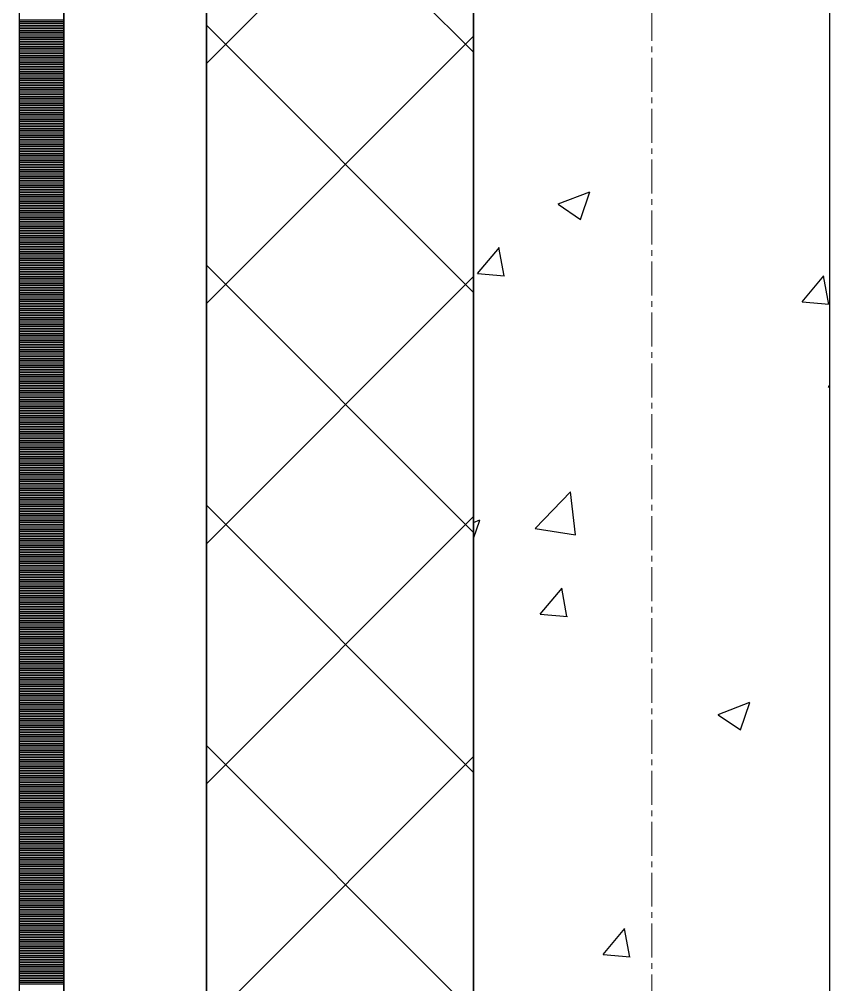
# Model space of a CAD drawing. Header units: millimetres. Extents: x 538266 to 1167394, y 114608 to 637157.
# Drawn here: x 1046079 to 1046544, y 515573 to 516115 of the extents above; entities that cross this region are included whole.
import ezdxf

# ---------------------------------------------------------------- set-up
doc = ezdxf.new("R2010")
doc.units = ezdxf.units.MM
doc.linetypes.add('CENTER2', pattern=[28.575, 19.05, -3.175, 3.175, -3.175])
doc.linetypes.add('DASHED', pattern=[19.05, 12.7, -6.35])
for name, color, linetype, lineweight in [('0) шт стен 3 эт', 150, 'Continuous', 60), ('АР_Стены ПЕНОблок', 52, 'Continuous', 20), ('АР_Тонкая', 254, 'Continuous', 5), ('АР_Утеплитель', 31, 'Continuous', 0), ('АР_Штриховка', 8, 'Continuous', 0)]:
    doc.layers.add(name, color=color, linetype=linetype, lineweight=lineweight)
doc.layers.add('АР_Делит', color=120, linetype='Continuous', lineweight=0, plot=False)
doc.layers.add('РД_Оси_100', color=7, linetype='Continuous', lineweight=0, true_color=0x525252)

# ---------------------------------------------------------------- blocks, each defined once
blk = doc.blocks.new('СОШ_2200_АР_ОСИ_М100_28.05.24')
at = {"layer": 'АР_Делит', "color": 251, "linetype": 'DASHED', "true_color": 0x636466}
blk.add_lwpolyline([(114955, 135155), (114955, -355), (93595.036, -355), (93595.036, 13855), (94145, 13855), (94145, 68320), (66055, 68320), (66055, 13857.73), (83455, 13857.73), (83455, -355), (45245, -355), (45245, 13145), (44695, 13145), (44695, 26755), (45245, 26755), (45245, 68320), (20455, 68320), (20455, 26755), (27955, 26755), (27955, 13145), (-355, 13145), (-355, 100855)], dxfattribs=at)
at = {"layer": 'РД_Оси_100', "color": 251, "linetype": 'CENTER2', "true_color": 0x636466}
blk.add_line((0, -6155), (0, 139938.679), dxfattribs=at)
blk = doc.blocks.new('3_этаж1')
at = {"layer": 'АР_Стены ПЕНОблок', "color": 18, "linetype": 'Continuous', "lineweight": 25, "true_color": 0x000000}
for p, q in [((684283.57, 587568.74), (684283.57, 511368.74)), ((684483.57, 511368.74), (684483.57, 587568.74))]:
    blk.add_line(p, q, dxfattribs=at)
at = {"layer": 'АР_Тонкая', "color": 18, "linetype": 'Continuous', "lineweight": 25, "true_color": 0x000000}
for p, q in [((684028.57, 587568.74), (684028.57, 511368.74)), ((684053.57, 587568.74), (684053.57, 511368.74)), ((684053.57, 511368.74), (684053.57, 587568.74)), ((684133.57, 511368.74), (684133.57, 587568.74))]:
    blk.add_line(p, q, dxfattribs=at)
at = {"layer": 'АР_Утеплитель', "color": 18, "linetype": 'Continuous', "lineweight": 25, "true_color": 0x000000}
for p, q in [((684133.57, 587568.74), (684133.57, 511368.74)), ((684283.57, 511368.74), (684283.57, 587568.74))]:
    blk.add_line(p, q, dxfattribs=at)
at = {"layer": 'АР_Штриховка', "color": 18, "linetype": 'Continuous', "lineweight": 25, "true_color": 0x000000}
for p, q in [((684283.57, 516096.19), (684133.57, 516246.19)), ((684133.57, 516089.9), (684283.57, 516239.9)), ((684028.57, 516114.49), (684053.57, 516114.49)), ((684028.57, 516113.49), (684053.57, 516113.49)), ((684028.57, 516112.49), (684053.57, 516112.49)), ((684028.57, 516111.49), (684053.57, 516111.49)), ((684028.57, 516110.49), (684053.57, 516110.49)), ((684028.57, 516109.49), (684053.57, 516109.49)), ((684028.57, 516108.49), (684053.57, 516108.49)), ((684283.57, 515961.49), (684133.57, 516111.49)), ((684028.57, 516107.49), (684053.57, 516107.49)), ((684028.57, 516106.49), (684053.57, 516106.49)), ((684028.57, 516105.49), (684053.57, 516105.49)), ((684028.57, 516104.49), (684053.57, 516104.49)), ((684028.57, 516103.49), (684053.57, 516103.49)), ((684133.57, 515955.2), (684283.57, 516105.2)), ((684028.57, 516102.49), (684053.57, 516102.49)), ((684028.57, 516101.49), (684053.57, 516101.49)), ((684028.57, 516100.49), (684053.57, 516100.49)), ((684028.57, 516099.49), (684053.57, 516099.49)), ((684028.57, 516098.49), (684053.57, 516098.49)), ((684028.57, 516097.49), (684053.57, 516097.49)), ((684028.57, 516096.49), (684053.57, 516096.49)), ((684028.57, 516095.49), (684053.57, 516095.49)), ((684028.57, 516094.49), (684053.57, 516094.49)), ((684028.57, 516093.49), (684053.57, 516093.49)), ((684028.57, 516092.49), (684053.57, 516092.49)), ((684028.57, 516091.49), (684053.57, 516091.49)), ((684028.57, 516090.49), (684053.57, 516090.49)), ((684028.57, 516089.49), (684053.57, 516089.49)), ((684028.57, 516088.49), (684053.57, 516088.49)), ((684028.57, 516087.49), (684053.57, 516087.49)), ((684028.57, 516086.49), (684053.57, 516086.49)), ((684028.57, 516085.49), (684053.57, 516085.49)), ((684028.57, 516084.49), (684053.57, 516084.49)), ((684028.57, 516083.49), (684053.57, 516083.49)), ((684028.57, 516082.49), (684053.57, 516082.49)), ((684028.57, 516081.49), (684053.57, 516081.49)), ((684028.57, 516080.49), (684053.57, 516080.49)), ((684028.57, 516079.49), (684053.57, 516079.49)), ((684028.57, 516078.49), (684053.57, 516078.49)), ((684028.57, 516077.49), (684053.57, 516077.49)), ((684028.57, 516076.49), (684053.57, 516076.49)), ((684028.57, 516075.49), (684053.57, 516075.49)), ((684028.57, 516074.49), (684053.57, 516074.49)), ((684028.57, 516073.49), (684053.57, 516073.49)), ((684028.57, 516072.49), (684053.57, 516072.49)), ((684028.57, 516071.49), (684053.57, 516071.49)), ((684028.57, 516070.49), (684053.57, 516070.49)), ((684028.57, 516069.49), (684053.57, 516069.49)), ((684028.57, 516068.49), (684053.57, 516068.49)), ((684028.57, 516067.49), (684053.57, 516067.49)), ((684028.57, 516066.49), (684053.57, 516066.49)), ((684028.57, 516065.49), (684053.57, 516065.49)), ((684028.57, 516064.49), (684053.57, 516064.49)), ((684028.57, 516063.49), (684053.57, 516063.49)), ((684028.57, 516062.49), (684053.57, 516062.49)), ((684028.57, 516061.49), (684053.57, 516061.49)), ((684028.57, 516060.49), (684053.57, 516060.49)), ((684028.57, 516059.49), (684053.57, 516059.49)), ((684028.57, 516058.49), (684053.57, 516058.49)), ((684028.57, 516057.49), (684053.57, 516057.49)), ((684028.57, 516056.49), (684053.57, 516056.49)), ((684028.57, 516055.49), (684053.57, 516055.49)), ((684028.57, 516054.49), (684053.57, 516054.49)), ((684028.57, 516053.49), (684053.57, 516053.49)), ((684028.57, 516052.49), (684053.57, 516052.49)), ((684028.57, 516051.49), (684053.57, 516051.49)), ((684028.57, 516050.49), (684053.57, 516050.49)), ((684028.57, 516049.49), (684053.57, 516049.49)), ((684028.57, 516048.49), (684053.57, 516048.49)), ((684028.57, 516047.49), (684053.57, 516047.49)), ((684028.57, 516046.49), (684053.57, 516046.49)), ((684028.57, 516045.49), (684053.57, 516045.49)), ((684028.57, 516044.49), (684053.57, 516044.49)), ((684028.57, 516043.49), (684053.57, 516043.49)), ((684028.57, 516042.49), (684053.57, 516042.49)), ((684028.57, 516041.49), (684053.57, 516041.49)), ((684028.57, 516040.49), (684053.57, 516040.49)), ((684028.57, 516039.49), (684053.57, 516039.49)), ((684028.57, 516038.49), (684053.57, 516038.49)), ((684028.57, 516037.49), (684053.57, 516037.49)), ((684028.57, 516036.49), (684053.57, 516036.49)), ((684028.57, 516035.49), (684053.57, 516035.49)), ((684028.57, 516034.49), (684053.57, 516034.49)), ((684028.57, 516033.49), (684053.57, 516033.49)), ((684028.57, 516032.49), (684053.57, 516032.49)), ((684028.57, 516031.49), (684053.57, 516031.49)), ((684028.57, 516030.49), (684053.57, 516030.49)), ((684028.57, 516029.49), (684053.57, 516029.49)), ((684028.57, 516028.49), (684053.57, 516028.49)), ((684028.57, 516027.49), (684053.57, 516027.49)), ((684028.57, 516026.49), (684053.57, 516026.49)), ((684028.57, 516025.49), (684053.57, 516025.49)), ((684028.57, 516024.49), (684053.57, 516024.49)), ((684028.57, 516023.49), (684053.57, 516023.49)), ((684028.57, 516022.49), (684053.57, 516022.49)), ((684028.57, 516021.49), (684053.57, 516021.49)), ((684028.57, 516020.49), (684053.57, 516020.49)), ((684028.57, 516019.49), (684053.57, 516019.49)), ((684028.57, 516018.49), (684053.57, 516018.49)), ((684028.57, 516017.49), (684053.57, 516017.49)), ((684028.57, 516016.49), (684053.57, 516016.49)), ((684331.11, 516011.18), (684348.89, 516018)), ((684343.67, 516002.47), (684348.82, 516017.82)), ((684028.57, 516015.49), (684053.57, 516015.49)), ((684028.57, 516014.49), (684053.57, 516014.49)), ((684028.57, 516013.49), (684053.57, 516013.49)), ((684028.57, 516012.49), (684053.57, 516012.49)), ((684028.57, 516011.49), (684053.57, 516011.49)), ((684331.03, 516011), (684343.66, 516002.48)), ((684028.57, 516010.49), (684053.57, 516010.49)), ((684028.57, 516009.49), (684053.57, 516009.49)), ((684028.57, 516008.49), (684053.57, 516008.49)), ((684028.57, 516007.49), (684053.57, 516007.49)), ((684028.57, 516006.49), (684053.57, 516006.49)), ((684028.57, 516005.49), (684053.57, 516005.49)), ((684028.57, 516004.49), (684053.57, 516004.49)), ((684028.57, 516003.49), (684053.57, 516003.49)), ((684028.57, 516002.49), (684053.57, 516002.49)), ((684028.57, 516001.49), (684053.57, 516001.49)), ((684028.57, 516000.49), (684053.57, 516000.49)), ((684028.57, 515999.49), (684053.57, 515999.49)), ((684028.57, 515998.49), (684053.57, 515998.49)), ((684028.57, 515997.49), (684053.57, 515997.49)), ((684028.57, 515996.49), (684053.57, 515996.49)), ((684028.57, 515995.49), (684053.57, 515995.49)), ((684028.57, 515994.49), (684053.57, 515994.49)), ((684028.57, 515993.49), (684053.57, 515993.49)), ((684028.57, 515992.49), (684053.57, 515992.49)), ((684028.57, 515991.49), (684053.57, 515991.49)), ((684028.57, 515990.49), (684053.57, 515990.49)), ((684028.57, 515989.49), (684053.57, 515989.49)), ((684028.57, 515988.49), (684053.57, 515988.49)), ((684028.57, 515987.49), (684053.57, 515987.49)), ((684028.57, 515986.49), (684053.57, 515986.49)), ((684028.57, 515985.49), (684053.57, 515985.49)), ((684028.57, 515984.49), (684053.57, 515984.49)), ((684285.79, 515972.09), (684298.03, 515986.68)), ((684300.73, 515970.7), (684297.79, 515986.62)), ((684028.57, 515983.49), (684053.57, 515983.49)), ((684028.57, 515982.49), (684053.57, 515982.49)), ((684028.57, 515981.49), (684053.57, 515981.49)), ((684028.57, 515980.49), (684053.57, 515980.49)), ((684028.57, 515979.49), (684053.57, 515979.49)), ((684028.57, 515978.49), (684053.57, 515978.49)), ((684028.57, 515977.49), (684053.57, 515977.49)), ((684028.57, 515976.49), (684053.57, 515976.49)), ((684028.57, 515975.49), (684053.57, 515975.49)), ((684028.57, 515974.49), (684053.57, 515974.49)), ((684028.57, 515973.49), (684053.57, 515973.49)), ((684283.57, 515826.78), (684133.57, 515976.78)), ((684028.57, 515972.49), (684053.57, 515972.49)), ((684028.57, 515971.49), (684053.57, 515971.49)), ((684028.57, 515970.49), (684053.57, 515970.49)), ((684028.57, 515969.49), (684053.57, 515969.49)), ((684028.57, 515968.49), (684053.57, 515968.49)), ((684133.57, 515820.49), (684283.57, 515970.49)), ((684285.79, 515972.08), (684300.97, 515970.75)), ((684467.97, 515956.15), (684480.22, 515970.74)), ((684482.91, 515954.76), (684479.98, 515970.69)), ((684028.57, 515967.49), (684053.57, 515967.49)), ((684028.57, 515966.49), (684053.57, 515966.49)), ((684028.57, 515965.49), (684053.57, 515965.49)), ((684028.57, 515964.49), (684053.57, 515964.49)), ((684028.57, 515963.49), (684053.57, 515963.49)), ((684028.57, 515962.49), (684053.57, 515962.49)), ((684028.57, 515961.49), (684053.57, 515961.49)), ((684028.57, 515960.49), (684053.57, 515960.49)), ((684028.57, 515959.49), (684053.57, 515959.49)), ((684028.57, 515958.49), (684053.57, 515958.49)), ((684028.57, 515957.49), (684053.57, 515957.49)), ((684028.57, 515956.49), (684053.57, 515956.49)), ((684028.57, 515955.49), (684053.57, 515955.49)), ((684028.57, 515954.49), (684053.57, 515954.49)), ((684028.57, 515953.49), (684053.57, 515953.49)), ((684028.57, 515952.49), (684053.57, 515952.49)), ((684028.57, 515951.49), (684053.57, 515951.49)), ((684467.97, 515956.14), (684483.15, 515954.81)), ((684028.57, 515950.49), (684053.57, 515950.49)), ((684028.57, 515949.49), (684053.57, 515949.49)), ((684028.57, 515948.49), (684053.57, 515948.49)), ((684028.57, 515947.49), (684053.57, 515947.49)), ((684028.57, 515946.49), (684053.57, 515946.49)), ((684028.57, 515945.49), (684053.57, 515945.49)), ((684028.57, 515944.49), (684053.57, 515944.49)), ((684028.57, 515943.49), (684053.57, 515943.49)), ((684028.57, 515942.49), (684053.57, 515942.49)), ((684028.57, 515941.49), (684053.57, 515941.49)), ((684028.57, 515940.49), (684053.57, 515940.49)), ((684028.57, 515939.49), (684053.57, 515939.49)), ((684028.57, 515938.49), (684053.57, 515938.49)), ((684028.57, 515937.49), (684053.57, 515937.49)), ((684028.57, 515936.49), (684053.57, 515936.49)), ((684028.57, 515935.49), (684053.57, 515935.49)), ((684028.57, 515934.49), (684053.57, 515934.49)), ((684028.57, 515933.49), (684053.57, 515933.49)), ((684028.57, 515932.49), (684053.57, 515932.49)), ((684028.57, 515931.49), (684053.57, 515931.49)), ((684028.57, 515930.49), (684053.57, 515930.49)), ((684028.57, 515929.49), (684053.57, 515929.49)), ((684028.57, 515928.49), (684053.57, 515928.49)), ((684028.57, 515927.49), (684053.57, 515927.49)), ((684028.57, 515926.49), (684053.57, 515926.49)), ((684028.57, 515925.49), (684053.57, 515925.49)), ((684028.57, 515924.49), (684053.57, 515924.49)), ((684028.57, 515923.49), (684053.57, 515923.49)), ((684028.57, 515922.49), (684053.57, 515922.49)), ((684028.57, 515921.49), (684053.57, 515921.49)), ((684028.57, 515920.49), (684053.57, 515920.49)), ((684028.57, 515919.49), (684053.57, 515919.49)), ((684028.57, 515918.49), (684053.57, 515918.49)), ((684028.57, 515917.49), (684053.57, 515917.49)), ((684028.57, 515916.49), (684053.57, 515916.49)), ((684028.57, 515915.49), (684053.57, 515915.49)), ((684028.57, 515914.49), (684053.57, 515914.49)), ((684028.57, 515913.49), (684053.57, 515913.49)), ((684028.57, 515912.49), (684053.57, 515912.49)), ((684028.57, 515911.49), (684053.57, 515911.49)), ((684028.57, 515910.49), (684053.57, 515910.49)), ((684028.57, 515909.49), (684053.57, 515909.49)), ((684028.57, 515908.49), (684053.57, 515908.49)), ((684482.64, 515908.73), (684483.57, 515908.1)), ((684482.72, 515908.91), (684483.57, 515909.24)), ((684028.57, 515907.49), (684053.57, 515907.49)), ((684028.57, 515906.49), (684053.57, 515906.49)), ((684028.57, 515905.49), (684053.57, 515905.49)), ((684028.57, 515904.49), (684053.57, 515904.49)), ((684028.57, 515903.49), (684053.57, 515903.49)), ((684028.57, 515902.49), (684053.57, 515902.49)), ((684028.57, 515901.49), (684053.57, 515901.49)), ((684028.57, 515900.49), (684053.57, 515900.49)), ((684028.57, 515899.49), (684053.57, 515899.49)), ((684028.57, 515898.49), (684053.57, 515898.49)), ((684028.57, 515897.49), (684053.57, 515897.49)), ((684028.57, 515896.49), (684053.57, 515896.49)), ((684028.57, 515895.49), (684053.57, 515895.49)), ((684028.57, 515894.49), (684053.57, 515894.49)), ((684028.57, 515893.49), (684053.57, 515893.49)), ((684028.57, 515892.49), (684053.57, 515892.49)), ((684028.57, 515891.49), (684053.57, 515891.49)), ((684028.57, 515890.49), (684053.57, 515890.49)), ((684028.57, 515889.49), (684053.57, 515889.49)), ((684028.57, 515888.49), (684053.57, 515888.49)), ((684028.57, 515887.49), (684053.57, 515887.49)), ((684028.57, 515886.49), (684053.57, 515886.49)), ((684028.57, 515885.49), (684053.57, 515885.49)), ((684028.57, 515884.49), (684053.57, 515884.49)), ((684028.57, 515883.49), (684053.57, 515883.49)), ((684028.57, 515882.49), (684053.57, 515882.49)), ((684028.57, 515881.49), (684053.57, 515881.49)), ((684028.57, 515880.49), (684053.57, 515880.49)), ((684028.57, 515879.49), (684053.57, 515879.49)), ((684028.57, 515878.49), (684053.57, 515878.49)), ((684028.57, 515877.49), (684053.57, 515877.49)), ((684028.57, 515876.49), (684053.57, 515876.49)), ((684028.57, 515875.49), (684053.57, 515875.49)), ((684028.57, 515874.49), (684053.57, 515874.49)), ((684028.57, 515873.49), (684053.57, 515873.49)), ((684028.57, 515872.49), (684053.57, 515872.49)), ((684028.57, 515871.49), (684053.57, 515871.49)), ((684028.57, 515870.49), (684053.57, 515870.49)), ((684028.57, 515869.49), (684053.57, 515869.49)), ((684028.57, 515868.49), (684053.57, 515868.49)), ((684028.57, 515867.49), (684053.57, 515867.49)), ((684028.57, 515866.49), (684053.57, 515866.49)), ((684028.57, 515865.49), (684053.57, 515865.49)), ((684028.57, 515864.49), (684053.57, 515864.49)), ((684028.57, 515863.49), (684053.57, 515863.49)), ((684028.57, 515862.49), (684053.57, 515862.49)), ((684028.57, 515861.49), (684053.57, 515861.49)), ((684028.57, 515860.49), (684053.57, 515860.49)), ((684028.57, 515859.49), (684053.57, 515859.49)), ((684028.57, 515858.49), (684053.57, 515858.49)), ((684028.57, 515857.49), (684053.57, 515857.49)), ((684028.57, 515856.49), (684053.57, 515856.49)), ((684028.57, 515855.49), (684053.57, 515855.49)), ((684028.57, 515854.49), (684053.57, 515854.49)), ((684028.57, 515853.49), (684053.57, 515853.49)), ((684028.57, 515852.49), (684053.57, 515852.49)), ((684028.57, 515851.49), (684053.57, 515851.49)), ((684028.57, 515850.49), (684053.57, 515850.49)), ((684028.57, 515849.49), (684053.57, 515849.49)), ((684028.57, 515848.49), (684053.57, 515848.49)), ((684318.23, 515828.96), (684338.01, 515849.58)), ((684340.77, 515825.45), (684337.97, 515849.57)), ((684028.57, 515847.49), (684053.57, 515847.49)), ((684028.57, 515846.49), (684053.57, 515846.49)), ((684028.57, 515845.49), (684053.57, 515845.49)), ((684028.57, 515844.49), (684053.57, 515844.49)), ((684028.57, 515843.49), (684053.57, 515843.49)), ((684028.57, 515842.49), (684053.57, 515842.49)), ((684028.57, 515841.49), (684053.57, 515841.49)), ((684028.57, 515840.49), (684053.57, 515840.49)), ((684028.57, 515839.49), (684053.57, 515839.49)), ((684028.57, 515838.49), (684053.57, 515838.49)), ((684283.57, 515692.08), (684133.57, 515842.08)), ((684028.57, 515837.49), (684053.57, 515837.49)), ((684028.57, 515836.49), (684053.57, 515836.49)), ((684028.57, 515835.49), (684053.57, 515835.49)), ((684028.57, 515834.49), (684053.57, 515834.49)), ((684028.57, 515833.49), (684053.57, 515833.49)), ((684028.57, 515832.49), (684053.57, 515832.49)), ((684133.57, 515685.79), (684283.57, 515835.79)), ((684283.57, 515832.47), (684287.09, 515833.82)), ((684283.57, 515823.38), (684287.01, 515833.64)), ((684028.57, 515831.49), (684053.57, 515831.49)), ((684028.57, 515830.49), (684053.57, 515830.49)), ((684028.57, 515829.49), (684053.57, 515829.49)), ((684028.57, 515828.49), (684053.57, 515828.49)), ((684028.57, 515827.49), (684053.57, 515827.49)), ((684318.2, 515829.03), (684340.79, 515825.52)), ((684028.57, 515826.49), (684053.57, 515826.49)), ((684028.57, 515825.49), (684053.57, 515825.49)), ((684028.57, 515824.49), (684053.57, 515824.49)), ((684028.57, 515823.49), (684053.57, 515823.49)), ((684028.57, 515822.49), (684053.57, 515822.49)), ((684028.57, 515821.49), (684053.57, 515821.49)), ((684028.57, 515820.49), (684053.57, 515820.49)), ((684028.57, 515819.49), (684053.57, 515819.49)), ((684028.57, 515818.49), (684053.57, 515818.49)), ((684028.57, 515817.49), (684053.57, 515817.49)), ((684028.57, 515816.49), (684053.57, 515816.49)), ((684028.57, 515815.49), (684053.57, 515815.49)), ((684028.57, 515814.49), (684053.57, 515814.49)), ((684028.57, 515813.49), (684053.57, 515813.49)), ((684028.57, 515812.49), (684053.57, 515812.49)), ((684028.57, 515811.49), (684053.57, 515811.49)), ((684028.57, 515810.49), (684053.57, 515810.49)), ((684028.57, 515809.49), (684053.57, 515809.49)), ((684028.57, 515808.49), (684053.57, 515808.49)), ((684028.57, 515807.49), (684053.57, 515807.49)), ((684028.57, 515806.49), (684053.57, 515806.49)), ((684028.57, 515805.49), (684053.57, 515805.49)), ((684028.57, 515804.49), (684053.57, 515804.49)), ((684028.57, 515803.49), (684053.57, 515803.49)), ((684028.57, 515802.49), (684053.57, 515802.49)), ((684028.57, 515801.49), (684053.57, 515801.49)), ((684028.57, 515800.49), (684053.57, 515800.49)), ((684028.57, 515799.49), (684053.57, 515799.49)), ((684028.57, 515798.49), (684053.57, 515798.49)), ((684028.57, 515797.49), (684053.57, 515797.49)), ((684028.57, 515796.49), (684053.57, 515796.49)), ((684028.57, 515795.49), (684053.57, 515795.49)), ((684028.57, 515794.49), (684053.57, 515794.49)), ((684321.03, 515781.03), (684333.28, 515795.62)), ((684335.97, 515779.65), (684333.03, 515795.57)), ((684028.57, 515793.49), (684053.57, 515793.49)), ((684028.57, 515792.49), (684053.57, 515792.49)), ((684028.57, 515791.49), (684053.57, 515791.49)), ((684028.57, 515790.49), (684053.57, 515790.49)), ((684028.57, 515789.49), (684053.57, 515789.49)), ((684028.57, 515788.49), (684053.57, 515788.49)), ((684028.57, 515787.49), (684053.57, 515787.49)), ((684028.57, 515786.49), (684053.57, 515786.49)), ((684028.57, 515785.49), (684053.57, 515785.49)), ((684028.57, 515784.49), (684053.57, 515784.49)), ((684028.57, 515783.49), (684053.57, 515783.49)), ((684028.57, 515782.49), (684053.57, 515782.49)), ((684028.57, 515781.49), (684053.57, 515781.49)), ((684028.57, 515780.49), (684053.57, 515780.49)), ((684028.57, 515779.49), (684053.57, 515779.49)), ((684028.57, 515778.49), (684053.57, 515778.49)), ((684321.03, 515781.02), (684336.21, 515779.69)), ((684028.57, 515777.49), (684053.57, 515777.49)), ((684028.57, 515776.49), (684053.57, 515776.49)), ((684028.57, 515775.49), (684053.57, 515775.49)), ((684028.57, 515774.49), (684053.57, 515774.49)), ((684028.57, 515773.49), (684053.57, 515773.49)), ((684028.57, 515772.49), (684053.57, 515772.49)), ((684028.57, 515771.49), (684053.57, 515771.49)), ((684028.57, 515770.49), (684053.57, 515770.49)), ((684028.57, 515769.49), (684053.57, 515769.49)), ((684028.57, 515768.49), (684053.57, 515768.49)), ((684028.57, 515767.49), (684053.57, 515767.49)), ((684028.57, 515766.49), (684053.57, 515766.49)), ((684028.57, 515765.49), (684053.57, 515765.49)), ((684028.57, 515764.49), (684053.57, 515764.49)), ((684028.57, 515763.49), (684053.57, 515763.49)), ((684028.57, 515762.49), (684053.57, 515762.49)), ((684028.57, 515761.49), (684053.57, 515761.49)), ((684028.57, 515760.49), (684053.57, 515760.49)), ((684028.57, 515759.49), (684053.57, 515759.49)), ((684028.57, 515758.49), (684053.57, 515758.49)), ((684028.57, 515757.49), (684053.57, 515757.49)), ((684028.57, 515756.49), (684053.57, 515756.49)), ((684028.57, 515755.49), (684053.57, 515755.49)), ((684028.57, 515754.49), (684053.57, 515754.49)), ((684028.57, 515753.49), (684053.57, 515753.49)), ((684028.57, 515752.49), (684053.57, 515752.49)), ((684028.57, 515751.49), (684053.57, 515751.49)), ((684028.57, 515750.49), (684053.57, 515750.49)), ((684028.57, 515749.49), (684053.57, 515749.49)), ((684028.57, 515748.49), (684053.57, 515748.49)), ((684028.57, 515747.49), (684053.57, 515747.49)), ((684028.57, 515746.49), (684053.57, 515746.49)), ((684028.57, 515745.49), (684053.57, 515745.49)), ((684028.57, 515744.49), (684053.57, 515744.49)), ((684028.57, 515743.49), (684053.57, 515743.49)), ((684028.57, 515742.49), (684053.57, 515742.49)), ((684028.57, 515741.49), (684053.57, 515741.49)), ((684028.57, 515740.49), (684053.57, 515740.49)), ((684028.57, 515739.49), (684053.57, 515739.49)), ((684028.57, 515738.49), (684053.57, 515738.49)), ((684028.57, 515737.49), (684053.57, 515737.49)), ((684028.57, 515736.49), (684053.57, 515736.49)), ((684028.57, 515735.49), (684053.57, 515735.49)), ((684028.57, 515734.49), (684053.57, 515734.49)), ((684028.57, 515733.49), (684053.57, 515733.49)), ((684028.57, 515732.49), (684053.57, 515732.49)), ((684028.57, 515731.49), (684053.57, 515731.49)), ((684028.57, 515730.49), (684053.57, 515730.49)), ((684028.57, 515729.49), (684053.57, 515729.49)), ((684420.92, 515724.72), (684438.7, 515731.55)), ((684433.48, 515716.02), (684438.63, 515731.37)), ((684028.57, 515728.49), (684053.57, 515728.49)), ((684028.57, 515727.49), (684053.57, 515727.49)), ((684028.57, 515726.49), (684053.57, 515726.49)), ((684028.57, 515725.49), (684053.57, 515725.49)), ((684028.57, 515724.49), (684053.57, 515724.49)), ((684420.84, 515724.54), (684433.47, 515716.02)), ((684028.57, 515723.49), (684053.57, 515723.49)), ((684028.57, 515722.49), (684053.57, 515722.49)), ((684028.57, 515721.49), (684053.57, 515721.49)), ((684028.57, 515720.49), (684053.57, 515720.49)), ((684028.57, 515719.49), (684053.57, 515719.49)), ((684028.57, 515718.49), (684053.57, 515718.49)), ((684028.57, 515717.49), (684053.57, 515717.49)), ((684028.57, 515716.49), (684053.57, 515716.49)), ((684028.57, 515715.49), (684053.57, 515715.49)), ((684028.57, 515714.49), (684053.57, 515714.49)), ((684028.57, 515713.49), (684053.57, 515713.49)), ((684028.57, 515712.49), (684053.57, 515712.49)), ((684028.57, 515711.49), (684053.57, 515711.49)), ((684028.57, 515710.49), (684053.57, 515710.49)), ((684028.57, 515709.49), (684053.57, 515709.49)), ((684028.57, 515708.49), (684053.57, 515708.49)), ((684028.57, 515707.49), (684053.57, 515707.49)), ((684028.57, 515706.49), (684053.57, 515706.49)), ((684028.57, 515705.49), (684053.57, 515705.49)), ((684028.57, 515704.49), (684053.57, 515704.49)), ((684028.57, 515703.49), (684053.57, 515703.49)), ((684028.57, 515702.49), (684053.57, 515702.49)), ((684283.57, 515557.37), (684133.57, 515707.37)), ((684028.57, 515701.49), (684053.57, 515701.49)), ((684028.57, 515700.49), (684053.57, 515700.49)), ((684028.57, 515699.49), (684053.57, 515699.49)), ((684028.57, 515698.49), (684053.57, 515698.49)), ((684028.57, 515697.49), (684053.57, 515697.49)), ((684133.57, 515551.09), (684283.57, 515701.09)), ((684028.57, 515696.49), (684053.57, 515696.49)), ((684028.57, 515695.49), (684053.57, 515695.49)), ((684028.57, 515694.49), (684053.57, 515694.49)), ((684028.57, 515693.49), (684053.57, 515693.49)), ((684028.57, 515692.49), (684053.57, 515692.49)), ((684028.57, 515691.49), (684053.57, 515691.49)), ((684028.57, 515690.49), (684053.57, 515690.49)), ((684028.57, 515689.49), (684053.57, 515689.49)), ((684028.57, 515688.49), (684053.57, 515688.49)), ((684028.57, 515687.49), (684053.57, 515687.49)), ((684028.57, 515686.49), (684053.57, 515686.49)), ((684028.57, 515685.49), (684053.57, 515685.49)), ((684028.57, 515684.49), (684053.57, 515684.49)), ((684028.57, 515683.49), (684053.57, 515683.49)), ((684028.57, 515682.49), (684053.57, 515682.49)), ((684028.57, 515681.49), (684053.57, 515681.49)), ((684028.57, 515680.49), (684053.57, 515680.49)), ((684028.57, 515679.49), (684053.57, 515679.49)), ((684028.57, 515678.49), (684053.57, 515678.49)), ((684028.57, 515677.49), (684053.57, 515677.49)), ((684028.57, 515676.49), (684053.57, 515676.49)), ((684028.57, 515675.49), (684053.57, 515675.49)), ((684028.57, 515674.49), (684053.57, 515674.49)), ((684028.57, 515673.49), (684053.57, 515673.49)), ((684028.57, 515672.49), (684053.57, 515672.49)), ((684028.57, 515671.49), (684053.57, 515671.49)), ((684028.57, 515670.49), (684053.57, 515670.49)), ((684028.57, 515669.49), (684053.57, 515669.49)), ((684028.57, 515668.49), (684053.57, 515668.49)), ((684028.57, 515667.49), (684053.57, 515667.49)), ((684028.57, 515666.49), (684053.57, 515666.49)), ((684028.57, 515665.49), (684053.57, 515665.49)), ((684028.57, 515664.49), (684053.57, 515664.49)), ((684028.57, 515663.49), (684053.57, 515663.49)), ((684028.57, 515662.49), (684053.57, 515662.49)), ((684028.57, 515661.49), (684053.57, 515661.49)), ((684028.57, 515660.49), (684053.57, 515660.49)), ((684028.57, 515659.49), (684053.57, 515659.49)), ((684028.57, 515658.49), (684053.57, 515658.49)), ((684028.57, 515657.49), (684053.57, 515657.49)), ((684028.57, 515656.49), (684053.57, 515656.49)), ((684028.57, 515655.49), (684053.57, 515655.49)), ((684028.57, 515654.49), (684053.57, 515654.49)), ((684028.57, 515653.49), (684053.57, 515653.49)), ((684028.57, 515652.49), (684053.57, 515652.49)), ((684028.57, 515651.49), (684053.57, 515651.49)), ((684028.57, 515650.49), (684053.57, 515650.49)), ((684028.57, 515649.49), (684053.57, 515649.49)), ((684028.57, 515648.49), (684053.57, 515648.49)), ((684028.57, 515647.49), (684053.57, 515647.49)), ((684028.57, 515646.49), (684053.57, 515646.49)), ((684028.57, 515645.49), (684053.57, 515645.49)), ((684028.57, 515644.49), (684053.57, 515644.49)), ((684028.57, 515643.49), (684053.57, 515643.49)), ((684028.57, 515642.49), (684053.57, 515642.49)), ((684028.57, 515641.49), (684053.57, 515641.49)), ((684028.57, 515640.49), (684053.57, 515640.49)), ((684028.57, 515639.49), (684053.57, 515639.49)), ((684028.57, 515638.49), (684053.57, 515638.49)), ((684028.57, 515637.49), (684053.57, 515637.49)), ((684028.57, 515636.49), (684053.57, 515636.49)), ((684028.57, 515635.49), (684053.57, 515635.49)), ((684028.57, 515634.49), (684053.57, 515634.49)), ((684028.57, 515633.49), (684053.57, 515633.49)), ((684028.57, 515632.49), (684053.57, 515632.49)), ((684028.57, 515631.49), (684053.57, 515631.49)), ((684028.57, 515630.49), (684053.57, 515630.49)), ((684028.57, 515629.49), (684053.57, 515629.49)), ((684028.57, 515628.49), (684053.57, 515628.49)), ((684028.57, 515627.49), (684053.57, 515627.49)), ((684028.57, 515626.49), (684053.57, 515626.49)), ((684028.57, 515625.49), (684053.57, 515625.49)), ((684028.57, 515624.49), (684053.57, 515624.49)), ((684028.57, 515623.49), (684053.57, 515623.49)), ((684028.57, 515622.49), (684053.57, 515622.49)), ((684028.57, 515621.49), (684053.57, 515621.49)), ((684028.57, 515620.49), (684053.57, 515620.49)), ((684028.57, 515619.49), (684053.57, 515619.49)), ((684028.57, 515618.49), (684053.57, 515618.49)), ((684028.57, 515617.49), (684053.57, 515617.49)), ((684028.57, 515616.49), (684053.57, 515616.49)), ((684028.57, 515615.49), (684053.57, 515615.49)), ((684028.57, 515614.49), (684053.57, 515614.49)), ((684028.57, 515613.49), (684053.57, 515613.49)), ((684028.57, 515612.49), (684053.57, 515612.49)), ((684028.57, 515611.49), (684053.57, 515611.49)), ((684028.57, 515610.49), (684053.57, 515610.49)), ((684028.57, 515609.49), (684053.57, 515609.49)), ((684028.57, 515608.49), (684053.57, 515608.49)), ((684028.57, 515607.49), (684053.57, 515607.49)), ((684028.57, 515606.49), (684053.57, 515606.49)), ((684028.57, 515605.49), (684053.57, 515605.49)), ((684028.57, 515604.49), (684053.57, 515604.49)), ((684028.57, 515603.49), (684053.57, 515603.49)), ((684028.57, 515602.49), (684053.57, 515602.49)), ((684028.57, 515601.49), (684053.57, 515601.49)), ((684028.57, 515600.49), (684053.57, 515600.49)), ((684028.57, 515599.49), (684053.57, 515599.49)), ((684356.28, 515589.97), (684368.52, 515604.57)), ((684371.21, 515588.59), (684368.28, 515604.51)), ((684028.57, 515598.49), (684053.57, 515598.49)), ((684028.57, 515597.49), (684053.57, 515597.49)), ((684028.57, 515596.49), (684053.57, 515596.49)), ((684028.57, 515595.49), (684053.57, 515595.49)), ((684028.57, 515594.49), (684053.57, 515594.49)), ((684028.57, 515593.49), (684053.57, 515593.49)), ((684028.57, 515592.49), (684053.57, 515592.49)), ((684028.57, 515591.49), (684053.57, 515591.49)), ((684028.57, 515590.49), (684053.57, 515590.49)), ((684028.57, 515589.49), (684053.57, 515589.49)), ((684028.57, 515588.49), (684053.57, 515588.49)), ((684356.27, 515589.96), (684371.46, 515588.63)), ((684028.57, 515587.49), (684053.57, 515587.49)), ((684028.57, 515586.49), (684053.57, 515586.49)), ((684028.57, 515585.49), (684053.57, 515585.49)), ((684028.57, 515584.49), (684053.57, 515584.49)), ((684028.57, 515583.49), (684053.57, 515583.49)), ((684028.57, 515582.49), (684053.57, 515582.49)), ((684028.57, 515581.49), (684053.57, 515581.49)), ((684028.57, 515580.49), (684053.57, 515580.49)), ((684028.57, 515579.49), (684053.57, 515579.49)), ((684028.57, 515578.49), (684053.57, 515578.49)), ((684028.57, 515577.49), (684053.57, 515577.49)), ((684028.57, 515576.49), (684053.57, 515576.49)), ((684028.57, 515575.49), (684053.57, 515575.49)), ((684028.57, 515574.49), (684053.57, 515574.49)), ((684028.57, 515573.49), (684053.57, 515573.49))]:
    blk.add_line(p, q, dxfattribs=at)

msp = doc.modelspace()

# ---------------------------------------------------------------- block references
at = {"layer": '0) шт стен 3 эт', "color": 5, "lineweight": 25}
msp.add_blockref('3_этаж1', (362050.01, 0), dxfattribs=at)
at = {"layer": 'РД_Оси_100', "lineweight": 25}
msp.add_blockref('СОШ_2200_АР_ОСИ_М100_28.05.24', (1046433.58, 496768.74), dxfattribs=at)

doc.saveas('drawing.dxf')
